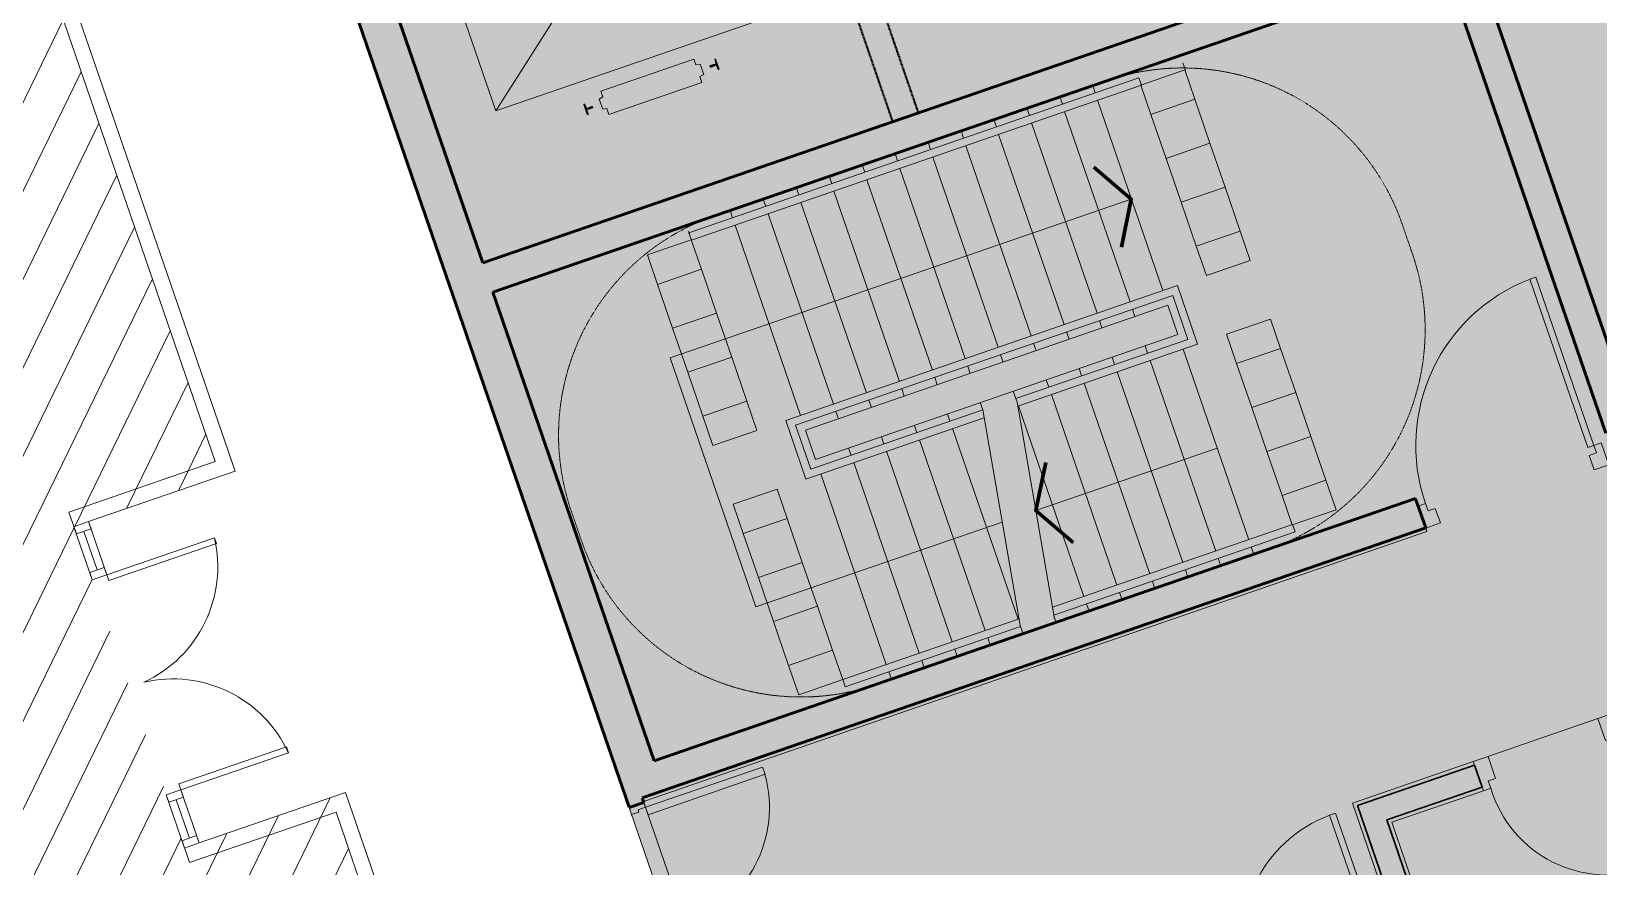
# Model space of a CAD drawing. Extents: x 760773 to 1075934, y 719259 to 1013331.
# Drawn here: x 797774 to 807893, y 778728 to 784119 of the extents above; entities that cross this region are included whole.
import ezdxf

# ---------------------------------------------------------------- set-up
doc = ezdxf.new("R2010")
doc.units = 0
doc.header["$MEASUREMENT"] = 0
doc.linetypes.add('DGN2', pattern=[0.82956, 0.41478, -0.41478])
for name, color, linetype, lineweight in [('27', 7, 'Continuous', 0), ('A-Door', 4, 'Continuous', 0), ('A-Glaz', 5, 'Continuous', 30), ('A-WALL', 2, 'Continuous', 0), ('spare0', 7, 'Continuous', 0), ('spare5', 7, 'Continuous', 0)]:
    doc.layers.add(name, color=color, linetype=linetype, lineweight=lineweight)
doc.layers.add('e-b-shell', color=253, linetype='Continuous')

# ---------------------------------------------------------------- blocks, each defined once
blk = doc.blocks.new('AnonymousCell8')
at = {"layer": 'e-b-shell', "lineweight": 0, "flags": 128}
for points in [[(0.375, 0.315), (0.31, 0.504), (0.216, 0.471), (0.265, 0.329), (0.311, 0.346), (0.328, 0.298), (0.375, 0.315)], [(-0.523, 0.006), (-0.588, 0.195), (-0.493, 0.227), (-0.445, 0.085), (-0.492, 0.069), (-0.476, 0.022), (-0.523, 0.006)], [(0.596, -0.48), (0.558, -0.493), (0.29, 0.286), (0.328, 0.299), (0.596, -0.48)]]:
    blk.add_lwpolyline(points, dxfattribs=at)
at = {"layer": 'e-b-shell', "lineweight": 0}
blk.add_ellipse((0.349, 0.337), major_axis=(-0.566, -0.701), ratio=0.925813, start_param=5.72202, end_param=7.245634, dxfattribs=at)
blk = doc.blocks.new('AnonymousCell10')
at = {"layer": 'e-b-shell', "lineweight": 0, "flags": 128}
for points in [[(0.182, 0.722), (0.144, 0.709), (0.421, -0.093), (0.459, -0.08), (0.182, 0.722)], [(0.506, -0.064), (0.555, -0.206), (0.46, -0.239), (0.428, -0.144), (0.475, -0.128), (0.459, -0.081), (0.506, -0.064)], [(-0.416, -0.382), (-0.367, -0.524), (-0.273, -0.491), (-0.305, -0.396), (-0.352, -0.413), (-0.368, -0.365), (-0.416, -0.382)]]:
    blk.add_lwpolyline(points, dxfattribs=at)
at = {"layer": 'e-b-shell', "lineweight": 0}
blk.add_ellipse((0.474, -0.086), major_axis=(-0.891, 0), ratio=0.961197, start_param=5.091179, end_param=6.614793, dxfattribs=at)
blk = doc.blocks.new('AnonymousCell13')
at = {"layer": 'e-b-shell', "lineweight": 0, "flags": 128}
for points in [[(-0.524, 0.513), (0.232, 0.773), (0.249, 0.726), (-0.508, 0.465), (-0.524, 0.513)], [(-0.536, 0.546), (-0.63, 0.513), (-0.614, 0.466), (-0.567, 0.482), (-0.571, 0.496), (-0.524, 0.513), (-0.536, 0.546)], [(-0.068, -0.811), (0.499, -0.616), (0.482, -0.568), (-0.085, -0.764), (-0.068, -0.811)], [(-0.057, -0.844), (-0.151, -0.877), (-0.168, -0.829), (-0.12, -0.813), (-0.116, -0.827), (-0.068, -0.811), (-0.057, -0.844)]]:
    blk.add_lwpolyline(points, dxfattribs=at)
at = {"layer": 'e-b-shell', "lineweight": 0}
for centre, radius, start, end in [((-0.524, 0.513), 0.8, 289.0055, 15.427), ((-0.068, -0.811), 0.6, 19.015, 109.0257)]:
    blk.add_arc(centre, radius, start, end, dxfattribs=at)
blk = doc.blocks.new('AnonymousCell24')
at = {"layer": 'e-b-shell', "lineweight": 0, "flags": 128}
for points in [[(0.152, 0.81), (0.114, 0.797), (0.489, -0.29), (0.527, -0.277), (0.152, 0.81)], [(0.574, -0.261), (0.623, -0.403), (0.528, -0.435), (0.496, -0.341), (0.543, -0.324), (0.527, -0.277), (0.574, -0.261)], [(-0.608, -0.668), (-0.559, -0.81), (-0.464, -0.777), (-0.497, -0.683), (-0.544, -0.699), (-0.561, -0.652), (-0.608, -0.668)]]:
    blk.add_lwpolyline(points, dxfattribs=at)
at = {"layer": 'e-b-shell', "lineweight": 0}
blk.add_arc((0.527, -0.277), 1.15, 110.9965, 198.9992, dxfattribs=at)

msp = doc.modelspace()

# ---------------------------------------------------------------- hatches: boundary and pattern name
at = {"layer": '27', "lineweight": 0, "true_color": 0x636466}
h = msp.add_hatch(dxfattribs=at)
h.set_pattern_fill('ANSI31', color=251, scale=2000)
h.set_pattern_definition([(244, (811611.96, 819556.77), (224.6985, -109.5928), [])])
h.paths.add_polyline_path([(808593.72057, 758588.67064), (805848.07153, 766564.93363), (804239.35759, 766013.22891), (803354.46909, 768578.02079), (802410.91258, 768253.11555), (801144.23579, 771931.81204), (802089.76907, 772257.38526), (799709.34075, 779170.65106), (798763.82232, 778845.08296), (798047.57238, 780925.22382), (798993.09081, 781250.79193), (797724.38882, 784935.37005), (787062.84354, 781264.30566), (796325.63848, 754364.26354)])
at = {"layer": 'spare0', "linetype": 'Continuous', "true_color": 0xffd2b6}
h = msp.add_hatch(color=254, dxfattribs=at)
edge = h.paths.add_edge_path()
edge.add_line((802181.86154, 783894.75031), (802181.60109, 783895.50673))
edge.add_line((802181.60109, 783895.50673), (802181.79692, 783895.77636))
edge.add_arc((802182.97837, 783896.18326), 1.24956, 108.995538415, 199.004038413, ccw=False)
edge.add_line((802182.57165, 783897.36478), (802182.59301, 783897.54048))
edge.add_line((802182.59301, 783897.54048), (802193.93928, 783901.44725))
edge.add_line((802193.93928, 783901.44725), (802194.20651, 783901.37094))
edge.add_arc((802195.02038, 783899.00795), 2.49922, 22.452330478, 109.0049527, ccw=False)
edge.add_line((802197.33015, 783899.96244), (802196.98988, 783899.95934))
edge.add_line((802196.98988, 783899.95934), (802207.0976, 783875.51854))
edge.add_line((802207.0976, 783875.51854), (802207.48663, 783875.39025))
edge.add_arc((802209.7964, 783876.34474), 2.49922, 202.452322107, 289.004944329)
edge.add_line((802210.61027, 783873.98176), (802210.90466, 783874.29108))
edge.add_line((802210.90466, 783874.29108), (802213.93032, 783875.33289))
edge.add_line((802213.93032, 783875.33289), (802191.27099, 783941.14108))
edge.add_line((802191.27099, 783941.14108), (802188.24533, 783940.09927))
edge.add_line((802188.24533, 783940.09927), (802187.82987, 783940.14167))
edge.add_arc((802188.64329, 783937.77853), 2.49922, 108.994098933, 195.547910044)
edge.add_line((802186.23553, 783937.10863), (802186.001, 783936.78821))
edge.add_line((802186.001, 783936.78821), (802193.0831, 783911.30558))
edge.add_line((802193.0831, 783911.30558), (802193.36007, 783911.4925))
edge.add_arc((802190.9523, 783910.82263), 2.49922, -71.005344926, 15.547277295, ccw=False)
edge.add_line((802191.76575, 783908.4595), (802191.59521, 783908.25499))
edge.add_line((802191.59521, 783908.25499), (802180.24896, 783904.3482))
edge.add_line((802180.24896, 783904.3482), (802180.13089, 783904.45334))
edge.add_arc((802179.72399, 783905.63479), 1.24956, 198.995529688, 289.004029685, ccw=False)
edge.add_line((802178.54247, 783905.22807), (802178.21523, 783905.34011))
edge.add_line((802178.21523, 783905.34011), (802177.95478, 783906.09657))
edge.add_line((802177.95478, 783906.09657), (802154.50592, 783898.02256))
edge.add_line((802154.50592, 783898.02256), (802158.41268, 783886.67629))
edge.add_line((802158.41268, 783886.67629), (802181.86154, 783894.75031))
h = msp.add_hatch(color=254, dxfattribs=at)
edge = h.paths.add_edge_path()
edge.add_line((801372.37203, 783628.71526), (801372.63248, 783627.9588))
edge.add_line((801372.63248, 783627.9588), (801372.80952, 783627.79505))
edge.add_arc((801371.62807, 783627.38814), 1.24956, -71.004438796, 19.004061204, ccw=False)
edge.add_line((801372.03479, 783626.20663), (801372.39695, 783626.18553))
edge.add_line((801372.39695, 783626.18553), (801360.29429, 783622.01829))
edge.add_line((801360.29429, 783622.01829), (801360.39993, 783622.20047))
edge.add_arc((801359.58606, 783624.56346), 2.49922, 202.452325385, 289.004947607, ccw=False)
edge.add_line((801357.27629, 783623.60897), (801357.24371, 783623.50619))
edge.add_line((801357.24371, 783623.50619), (801347.13596, 783647.94699))
edge.add_line((801347.13596, 783647.94699), (801347.11981, 783648.18115))
edge.add_arc((801344.81004, 783647.22666), 2.49922, 22.452332936, 109.004955158)
edge.add_line((801343.99617, 783649.58965), (801344.08534, 783649.43492))
edge.add_line((801344.08534, 783649.43492), (801340.30328, 783648.13268))
edge.add_line((801340.30328, 783648.13268), (801362.96263, 783582.32446))
edge.add_line((801362.96263, 783582.32446), (801366.74467, 783583.62669))
edge.add_line((801366.74467, 783583.62669), (801366.77657, 783583.42974))
edge.add_arc((801365.96315, 783585.79288), 2.49922, 288.994101534, 375.547912646)
edge.add_line((801368.37091, 783586.46278), (801368.23257, 783586.67736))
edge.add_line((801368.23257, 783586.67736), (801361.1505, 783612.15995))
edge.add_line((801361.1505, 783612.15995), (801361.24637, 783612.0789))
edge.add_arc((801363.65413, 783612.74878), 2.49922, 108.994667899, 195.54729012, ccw=False)
edge.add_line((801362.84069, 783615.11191), (801362.63836, 783615.21058))
edge.add_line((801362.63836, 783615.21058), (801374.741, 783619.3778))
edge.add_line((801374.741, 783619.3778), (801374.47555, 783619.11807))
edge.add_arc((801374.88245, 783617.93661), 1.24956, 18.995554089, 109.004054089, ccw=False)
edge.add_line((801376.06397, 783618.34334), (801376.01836, 783618.12543))
edge.add_line((801376.01836, 783618.12543), (801376.27882, 783617.36899))
edge.add_line((801376.27882, 783617.36899), (801399.72768, 783625.44298))
edge.add_line((801399.72768, 783625.44298), (801395.82088, 783636.78927))
edge.add_line((801395.82088, 783636.78927), (801372.37203, 783628.71526))
at = {"layer": 'spare5', "linetype": 'Continuous', "true_color": 0x7f7f7f}
msp.add_hatch(color=8, dxfattribs=at).paths.add_polyline_path([(804431.60603, 770984.43485), (799507.39531, 785285.38118), (808253.47713, 788296.89865), (813177.68784, 773995.95233)])

# ---------------------------------------------------------------- linework, layer by layer
at = {"layer": 'A-Door', "color": 4, "linetype": 'Continuous', "lineweight": 0, "ltscale": 0.001}
for p, q in [((798197.62054, 780642.97718), (798112.14021, 780891.22041)), ((798644.75346, 779190.87373), (798739.30531, 779223.43054)), ((798793.77086, 778911.63096), (798708.29052, 779159.87419))]:
    msp.add_line(p, q, dxfattribs=at)
at = {"layer": 'A-Door', "color": 4, "linetype": 'Continuous', "lineweight": 0, "ltscale": 0.001, "flags": 128}
for points in [[(798159.4163, 780907.4995), (798143.13769, 780954.77418), (798048.58551, 780922.21598), (798064.86412, 780874.94131)], [(798968.4737, 780813.22383), (798274.1999, 780574.15685), (798261.17524, 780611.9816), (798955.44905, 780851.04857)], [(798244.89663, 780659.25627), (798261.17524, 780611.9816), (798166.62306, 780579.4234), (798150.34445, 780626.69808)], [(799420.55841, 779500.32573), (798726.28461, 779261.25876), (798739.30919, 779223.43399), (799433.58299, 779462.50096)], [(798755.56661, 779176.15329), (798739.288, 779223.42797), (798644.73582, 779190.86977), (798661.01443, 779143.5951)], [(798841.04695, 778927.91006), (798857.32556, 778880.63539), (798762.77338, 778848.07719), (798746.49477, 778895.35187)]]:
    msp.add_lwpolyline(points, close=True, dxfattribs=at)
for points in [[(798048.60591, 780922.22174), (798166.62338, 780579.42478), (798261.17524, 780611.9816), (798143.15778, 780954.77851)], [(798762.78823, 778848.08357), (798644.7528, 779190.87562), (798739.30466, 779223.43243), (798857.34009, 778880.64039)]]:
    msp.add_lwpolyline(points, dxfattribs=at)
at = {"layer": 'A-Door', "color": 4, "linetype": 'Continuous', "lineweight": 0, "ltscale": 0.001}
for centre, start, end in [((798156.40302, 780663.08082), 294.763824428, 13.237592719), ((798688.20989, 779118.6618), 24.763784024, 103.237552318)]:
    msp.add_arc(centre, 820.85713, start, end, dxfattribs=at)
at = {"layer": 'A-Glaz', "linetype": 'Continuous', "lineweight": 0, "ltscale": 0.001, "flags": 128}
msp.add_lwpolyline([(798644.75313, 779190.87467), (798739.30499, 779223.43149)], dxfattribs=at)
at = {"layer": 'A-WALL', "color": 2, "linetype": 'Continuous', "lineweight": 0, "ltscale": 0.001}
for p, q in [((799088.65611, 781280.34228), (796744.56575, 788088.13821)), ((798016.02901, 781016.76922), (798961.54744, 781342.33732)), ((798143.13769, 780954.77418), (799088.65611, 781280.34228)), ((798016.02901, 781016.76922), (798064.86452, 780874.94145)), ((801590.74698, 779235.00286), (801623.3038, 779140.451)), ((801590.88389, 779234.65175), (801590.83502, 779234.63492)), ((801590.83502, 779234.63492), (801623.39189, 779140.08291)), ((801623.44076, 779140.09974), (801590.88389, 779234.65175)), ((798857.32556, 778880.63539), (799802.84399, 779206.20349)), ((802216.87774, 772195.39021), (799802.84399, 779206.20349)), ((798795.33052, 778753.52671), (799740.84894, 779079.09482)), ((802089.76907, 772257.38526), (799740.84895, 779079.09482)), ((798746.49579, 778895.35222), (798795.33052, 778753.52671))]:
    msp.add_line(p, q, dxfattribs=at)
msp.add_lwpolyline([(796682.57071, 787961.02954), (798961.54744, 781342.33732)], dxfattribs=at)
at = {"layer": 'spare0', "color": 1, "linetype": 'DGN2', "lineweight": 40}
for p, q in [((803500.85323, 783593.34911), (802654.3799, 786051.69981)), ((802488.89067, 785994.71806), (803335.36371, 783536.36817))]:
    msp.add_line(p, q, dxfattribs=at)
at = {"layer": 'spare0', "color": 254, "linetype": 'Continuous', "lineweight": 0, "true_color": 0xffd2b6}
msp.add_line((800773.12751, 783605.97727), (802143.25081, 785769.94347), dxfattribs=at)
at = {"layer": 'spare0', "color": 1, "linetype": 'Continuous', "lineweight": 53}
for p, q in [((800687.899, 782624.78158), (808961.23651, 785473.48989)), ((801633.41608, 779110.97091), (799539.95214, 785190.82932)), ((800687.899, 782624.78158), (799841.42812, 785083.11272)), ((808129.83207, 781591.23664), (807088.01555, 784616.92366)), ((800753.02449, 782435.65576), (806898.91221, 784551.80894)), ((807940.72814, 781526.12364), (806898.91221, 784551.80894)), ((801794.80383, 779409.95693), (800752.98761, 782435.64306)), ((801794.80383, 779409.95693), (806711.4044, 781102.97798)), ((806776.66289, 780913.79505), (806711.55322, 781102.88928)), ((801718.10974, 779172.02608), (806776.51946, 780913.87463)), ((801633.91975, 779109.50813), (801728.4295, 779142.08942)), ((801728.4295, 779142.08942), (801718.61342, 779170.5633))]:
    msp.add_line(p, q, dxfattribs=at)
at = {"layer": 'spare0', "color": 40, "linetype": 'Continuous', "lineweight": 0, "true_color": 0xffd224}
for p, q in [((805224.85618, 783869.65234), (805208.5778, 783916.92767)), ((802032.66968, 782781.98429), (802016.3913, 782829.25961))]:
    msp.add_line(p, q, dxfattribs=at)
at = {"layer": 'spare0', "color": 40, "linetype": 'Continuous', "lineweight": 13, "true_color": 0xffd224}
for p, q in [((802019.90215, 782819.04786), (804924.91817, 783819.31514)), ((804924.91817, 783819.31514), (804941.19642, 783772.03916)), ((802036.18056, 782771.77192), (804941.19642, 783772.03916)), ((802036.18056, 782771.77192), (802019.90215, 782819.04786)), ((802644.8167, 781607.52565), (805174.08235, 782478.4124)), ((805304.30554, 782100.21281), (805174.0795, 782478.42067)), ((802708.37125, 781576.52802), (805143.08462, 782414.85817)), ((805240.7514, 782131.21023), (805143.08189, 782414.86613)), ((805240.75414, 782131.20227), (804129.76857, 781748.66332)), ((805304.30838, 782100.20454), (804142.24786, 781700.07927)), ((803917.02665, 781675.41118), (802806.04262, 781292.87277)), ((802775.0452, 781229.31864), (802644.8167, 781607.52565)), ((802806.04262, 781292.87277), (802708.37124, 781576.52802)), ((803925.70698, 781625.51906), (802775.0452, 781229.31864)), ((805917.72235, 780935.9583), (804368.02732, 780402.36117)), ((805934.0006, 780888.68231), (804374.9859, 780351.8762)), ((805917.72235, 780935.9583), (805934.0006, 780888.68231)), ((804151.53151, 780327.54189), (803012.80451, 779935.45022)), ((804161.2358, 780278.00233), (803029.08291, 779888.17429)), ((803029.08291, 779888.17429), (803012.80451, 779935.45022))]:
    msp.add_line(p, q, dxfattribs=at)
at = {"layer": 'spare0', "color": 7, "linetype": 'Continuous', "lineweight": 0}
for p, q in [((804430.82357, 783649.12988), (804414.54532, 783696.40586)), ((804643.56549, 783722.38202), (804627.28723, 783769.658)), ((804657.53581, 783674.36795), (805080.43472, 782446.16728)), ((804218.08165, 783575.87774), (804201.8034, 783623.15372)), ((804867.6928, 782372.91514), (804444.7939, 783601.11576)), ((803792.59781, 783429.37346), (803776.31956, 783476.64944)), ((804005.33973, 783502.62561), (803989.06148, 783549.90158)), ((804654.95088, 782299.663), (804232.052, 783527.86358)), ((803579.85589, 783356.12132), (803563.57764, 783403.39731)), ((804229.46705, 782153.15872), (803806.5682, 783381.35921)), ((804442.20896, 782226.41086), (804019.31009, 783454.6114)), ((803367.11398, 783282.86918), (803350.83572, 783330.14517)), ((804016.72512, 782079.90658), (803593.82629, 783308.10703)), ((802941.63014, 783136.3649), (802925.35188, 783183.64088)), ((803154.37206, 783209.61705), (803138.0938, 783256.89303)), ((803803.98321, 782006.65444), (803381.08438, 783234.85485)), ((802728.88821, 783063.11277), (802712.60997, 783110.38875)), ((803378.49937, 781860.15016), (802955.60057, 783088.35048)), ((803591.24128, 781933.4023), (803168.34248, 783161.60266)), ((804875.82062, 783036.66286), (801897.72062, 782011.26286)), ((802516.1463, 782989.86063), (802499.86805, 783037.13661)), ((803165.75744, 781786.89802), (802742.85867, 783015.09829)), ((802301.09661, 782915.86992), (802284.83714, 782963.09133)), ((802740.27361, 781640.39375), (802317.37486, 782868.59392)), ((802953.01553, 781713.64589), (802530.11677, 782941.84611)), ((802771.92579, 781545.53039), (805112.0869, 782351.30393)), ((804883.06672, 782325.32777), (804899.34498, 782278.05178)), ((805177.19991, 782162.2), (805112.0869, 782351.30393)), ((802837.0388, 781356.42647), (805177.19991, 782162.2)), ((804457.58289, 782178.82349), (804473.86114, 782131.54751)), ((804670.32481, 782252.07563), (804686.60306, 782204.79965)), ((804244.84097, 782105.57135), (804261.11922, 782058.29538)), ((804980.73624, 782041.67188), (804964.45799, 782088.94787)), ((805210.66075, 782067.95942), (805634.06587, 780838.28858)), ((802451.13012, 780403.88832), (801897.65706, 782011.2908)), ((803819.35713, 781959.06708), (803835.63539, 781911.79109)), ((804032.09905, 782032.31921), (804048.3773, 781985.04323)), ((804767.99432, 781968.41974), (804751.71607, 782015.69572)), ((804997.91883, 781994.70728), (805421.32395, 780765.03644)), ((803606.61521, 781885.81493), (803622.89346, 781838.53895)), ((804342.51049, 781821.91546), (804326.23223, 781869.19145)), ((804555.25241, 781895.1676), (804538.97415, 781942.44358)), ((804785.17691, 781921.45514), (805208.58203, 780691.7843)), ((803393.87329, 781812.5628), (803410.15155, 781765.28681)), ((804137.9077, 781725.02531), (804113.49031, 781795.93931)), ((804359.69307, 781774.95086), (804783.0982, 780545.28002)), ((804572.43499, 781848.203), (804995.84012, 780618.53216)), ((802968.38945, 781666.05851), (802984.66771, 781618.78253)), ((803181.13137, 781739.31066), (803197.40962, 781692.03468)), ((803917.02665, 781675.41119), (803900.7484, 781722.68717)), ((803917.02665, 781675.41119), (804159.04197, 780284.37384)), ((804137.9077, 781725.02531), (804380.95687, 780328.0457)), ((804146.95115, 781701.69873), (804570.35627, 780472.02788)), ((803491.54281, 781528.9069), (803475.26456, 781576.18288)), ((803704.28473, 781602.15905), (803688.00648, 781649.43502)), ((803721.46731, 781555.19445), (804144.95697, 780325.27811)), ((802837.0388, 781356.42647), (802771.92579, 781545.53039)), ((803278.80089, 781455.65477), (803262.52264, 781502.93075)), ((803508.72539, 781481.94231), (803932.21509, 780252.02586)), ((803066.05897, 781382.40263), (803049.78072, 781429.6786)), ((803295.98347, 781408.69017), (803719.47321, 780178.77361)), ((804259.22062, 781026.36286), (805429.42062, 781429.16286)), ((802870.49963, 781262.18589), (803293.98945, 780032.2691)), ((803083.24156, 781335.43803), (803506.73133, 780105.52136)), ((804042.89134, 780951.97566), (802451.13012, 780403.88832)), ((805650.34474, 780791.0128), (805666.78657, 780743.26176)), ((805224.8609, 780644.50852), (805241.30587, 780596.74838)), ((805437.60282, 780717.76066), (805454.04622, 780670.00507)), ((805012.11898, 780571.25638), (805028.56551, 780523.49169)), ((804799.37707, 780498.00425), (804815.82517, 780450.235)), ((804377.58193, 780340.78709), (804390.34446, 780303.72161)), ((804586.63515, 780424.75211), (804603.08481, 780376.9783)), ((804159.04197, 780284.37384), (804177.60411, 780230.46492)), ((803948.49396, 780204.75009), (803964.86376, 780157.20823)), ((803523.0102, 780058.24558), (803539.38306, 780010.69485)), ((803735.75208, 780131.49783), (803752.12341, 780083.95154)), ((803310.26771, 779984.99312), (803326.64078, 779937.44176))]:
    msp.add_line(p, q, dxfattribs=at)
at = {"layer": 'spare0', "color": 7, "linetype": 'DGN2', "lineweight": 0}
for p, q in [((806691.32535, 782682.35005), (806626.2314, 782871.3966)), ((801324.58362, 780834.43268), (801259.48968, 781023.47923))]:
    msp.add_line(p, q, dxfattribs=at)
at = {"layer": 'spare0', "color": 1, "linetype": 'Continuous', "lineweight": 30}
for p, q in [((806711.4044, 781102.97798), (806776.51946, 780913.87463)), ((806335.76386, 779122.70216), (807092.01265, 779383.04891)), ((807092.01265, 779383.04891), (807140.8928, 779241.26714)), ((806526.35536, 779029.66678), (807140.8928, 779241.26714)), ((806335.76386, 779122.70216), (806620.62644, 778295.39479)), ((807201.91658, 777068.26577), (806526.35536, 779029.66678))]:
    msp.add_line(p, q, dxfattribs=at)
at = {"layer": 'spare0', "color": 40, "linetype": 'Continuous', "lineweight": 0, "true_color": 0xffa824}
for p, q in [((801726.25761, 779148.39126), (806784.65867, 780890.23666)), ((806776.57235, 780913.72103), (806784.65867, 780890.23666)), ((806303.9861, 779138.20281), (807083.85984, 779406.6822)), ((806303.9861, 779138.20281), (806588.84932, 778310.8936)), ((806558.12018, 779014.16369), (807149.04562, 779217.63385)), ((807217.3989, 777100.03704), (806558.12018, 779014.16369))]:
    msp.add_line(p, q, dxfattribs=at)
at = {"layer": 'spare0', "color": 1, "linetype": 'Continuous', "lineweight": 0}
msp.add_line((807178.63132, 779439.26533), (807887.59668, 779683.27552), dxfattribs=at)
at = {"layer": 'spare0', "color": 4, "linetype": 'Continuous', "lineweight": 0}
msp.add_line((801731.10044, 779134.34348), (802206.55624, 777753.56428), dxfattribs=at)
at = {"layer": 'spare0', "color": 254, "linetype": 'Continuous', "lineweight": 0, "true_color": 0xffd2b6, "flags": 128}
for points in [[(800773.12751, 783605.97727), (800252.21549, 785118.80186), (802143.25081, 785769.94347), (802664.16283, 784257.11889), (800773.12751, 783605.97727)], [(802102.9506, 783789.73859), (801503.11295, 783583.2002), (801490.09034, 783621.02102), (801462.80948, 783616.70412), (801440.15016, 783682.51231), (801464.30558, 783695.90616), (801451.283, 783733.72697), (802051.12065, 783940.26536), (802064.14327, 783902.44455), (802092.18054, 783907.0219), (802114.83987, 783841.2137), (802089.928, 783827.55935), (802102.9506, 783789.73859)]]:
    msp.add_lwpolyline(points, dxfattribs=at)
for points in [[(802181.86154, 783894.75031), (802181.60109, 783895.50673), (802181.79692, 783895.77636, -0.4142570146), (802182.57165, 783897.36478), (802182.59301, 783897.54048), (802193.93928, 783901.44725), (802194.20651, 783901.37094, -0.3966985442), (802197.33015, 783899.96244), (802196.98988, 783899.95934), (802207.0976, 783875.51854), (802207.48663, 783875.39025, 0.3966985442), (802210.61027, 783873.98176), (802210.90466, 783874.29108), (802213.93032, 783875.33289), (802191.27099, 783941.14108), (802188.24533, 783940.09927), (802187.82987, 783940.14167, 0.3967045481), (802186.23553, 783937.10863), (802186.001, 783936.78821), (802193.0831, 783911.30558), (802193.36007, 783911.4925, -0.3966985442), (802191.76575, 783908.4595), (802191.59521, 783908.25499), (802180.24896, 783904.3482), (802180.13089, 783904.45334, -0.4142570146), (802178.54247, 783905.22807), (802178.21523, 783905.34011), (802177.95478, 783906.09657), (802154.50592, 783898.02256), (802158.41268, 783886.67629), (802181.86154, 783894.75031)], [(802181.86154, 783894.75031), (802181.60109, 783895.50673), (802181.79692, 783895.77636, -0.4142570146), (802182.57165, 783897.36478), (802182.59301, 783897.54048), (802193.93928, 783901.44725), (802194.20651, 783901.37094, -0.3966985442), (802197.33015, 783899.96244), (802196.98988, 783899.95934), (802207.0976, 783875.51854), (802207.48663, 783875.39025, 0.3966985442), (802210.61027, 783873.98176), (802210.90466, 783874.29108), (802213.93032, 783875.33289), (802191.27099, 783941.14108), (802188.24533, 783940.09927), (802188.24533, 783940.09927), (802187.82987, 783940.14167, 0.3967045481), (802186.23553, 783937.10863), (802186.001, 783936.78821), (802193.0831, 783911.30558), (802193.36007, 783911.4925, -0.3966985442), (802191.76575, 783908.4595), (802191.59521, 783908.25499), (802180.24896, 783904.3482), (802180.13089, 783904.45334, -0.4142570146), (802178.54247, 783905.22807), (802178.21523, 783905.34011), (802177.95478, 783906.09657), (802154.50592, 783898.02256), (802158.41268, 783886.67629), (802181.86154, 783894.75031)], [(801372.37203, 783628.71526), (801372.63248, 783627.9588), (801372.80952, 783627.79505, -0.4142570146), (801372.03479, 783626.20663), (801372.39695, 783626.18553), (801360.29429, 783622.01829), (801360.39993, 783622.20047, -0.3966985442), (801357.27629, 783623.60897), (801357.24371, 783623.50619), (801347.13596, 783647.94699), (801347.11981, 783648.18115, 0.3966985442), (801343.99617, 783649.58965), (801344.08534, 783649.43492), (801340.30328, 783648.13268), (801362.96263, 783582.32446), (801366.74467, 783583.62669), (801366.77657, 783583.42974, 0.3967045481), (801368.37091, 783586.46278), (801368.23257, 783586.67736), (801361.1505, 783612.15995), (801361.24637, 783612.0789, -0.3966985442), (801362.84069, 783615.11191), (801362.63836, 783615.21058), (801374.741, 783619.3778), (801374.47555, 783619.11807, -0.4142570146), (801376.06397, 783618.34334), (801376.01836, 783618.12543), (801376.27882, 783617.36899), (801399.72768, 783625.44298), (801395.82088, 783636.78927), (801372.37203, 783628.71526)], [(801372.37203, 783628.71526), (801372.63248, 783627.9588), (801372.80952, 783627.79505, -0.4142570146), (801372.03479, 783626.20663), (801372.39695, 783626.18553), (801360.29429, 783622.01829), (801360.39993, 783622.20047, -0.3966985442), (801357.27629, 783623.60897), (801357.24371, 783623.50619), (801347.13596, 783647.94699), (801347.11981, 783648.18115, 0.3966985442), (801343.99617, 783649.58965), (801344.08534, 783649.43492), (801340.30328, 783648.13268), (801362.96263, 783582.32446), (801366.74467, 783583.62669), (801366.74467, 783583.62669), (801366.77657, 783583.42974, 0.3967045481), (801368.37091, 783586.46278), (801368.23257, 783586.67736), (801361.1505, 783612.15995), (801361.24637, 783612.0789, -0.3966985442), (801362.84069, 783615.11191), (801362.63836, 783615.21058), (801374.741, 783619.3778), (801374.47555, 783619.11807, -0.4142570146), (801376.06397, 783618.34334), (801376.01836, 783618.12543), (801376.27882, 783617.36899), (801399.72768, 783625.44298), (801395.82088, 783636.78927), (801372.37203, 783628.71526)]]:
    msp.add_lwpolyline(points, format="xyb", dxfattribs=at)
at = {"layer": 'spare0', "color": 131, "linetype": 'Continuous', "lineweight": 0, "true_color": 0x94ffff, "flags": 128}
for points in [[(805285.8687, 783680.71743), (805002.21294, 783583.04752), (804936.86942, 783772.82008), (805220.52517, 783870.48999), (805285.8687, 783680.71743)], [(805383.53915, 783397.06186), (805099.88339, 783299.39195), (805002.21348, 783583.0477), (805285.86924, 783680.71762), (805383.53915, 783397.06186)], [(805481.20959, 783113.40629), (805197.55384, 783015.73638), (805099.88393, 783299.39213), (805383.53968, 783397.06205), (805481.20959, 783113.40629)], [(805578.88004, 782829.75072), (805295.22429, 782732.0808), (805197.55437, 783015.73656), (805481.21013, 783113.40648), (805578.88004, 782829.75072)], [(801816.51782, 782486.12412), (802100.17321, 782583.79511), (802034.82896, 782773.56741), (801751.17357, 782675.89643), (801816.51782, 782486.12412)], [(805644.1242, 782640.26849), (805360.46844, 782542.59858), (805295.22482, 782732.08099), (805578.88057, 782829.75091), (805644.1242, 782640.26849)], [(801914.18826, 782202.46855), (802197.84365, 782300.13953), (802100.17267, 782583.79491), (801816.51728, 782486.12394), (801914.18826, 782202.46855)], [(802011.85871, 781918.81298), (802295.5141, 782016.48396), (802197.84311, 782300.13934), (801914.18773, 782202.46837), (802011.85871, 781918.81298)], [(805774.35073, 782262.0632), (805490.69534, 782164.39222), (805555.93968, 781974.91006), (805839.59507, 782072.58104), (805774.35073, 782262.0632)], [(805839.59453, 782072.58086), (805555.93914, 781974.90988), (805653.61012, 781691.25449), (805937.26551, 781788.92547), (805839.59453, 782072.58086)], [(802109.52916, 781635.15741), (802393.18454, 781732.82838), (802295.51356, 782016.48377), (802011.85817, 781918.8128), (802109.52916, 781635.15741)], [(805937.26497, 781788.92529), (805653.60959, 781691.2543), (805751.28057, 781407.59892), (806034.93596, 781505.26989), (805937.26497, 781788.92529)], [(802174.77296, 781445.67506), (802458.42835, 781543.34604), (802393.18401, 781732.8282), (802109.52862, 781635.15723), (802174.77296, 781445.67506)], [(806034.93542, 781505.26972), (805751.28003, 781407.59873), (805848.95102, 781123.94335), (806132.6064, 781221.61432), (806034.93542, 781505.26972)], [(802304.99948, 781067.46977), (802588.65524, 781165.13968), (802653.89887, 780975.65727), (802370.24311, 780877.98736), (802304.99948, 781067.46977)], [(806132.60587, 781221.61415), (805848.95048, 781123.94316), (805914.29473, 780934.17085), (806197.95012, 781031.84183), (806132.60587, 781221.61415)], [(802370.24365, 780877.98755), (802653.8994, 780975.65746), (802751.56931, 780692.0017), (802467.91356, 780594.33179), (802370.24365, 780877.98755)], [(802467.91409, 780594.33198), (802751.56985, 780692.00189), (802849.23975, 780408.34613), (802565.584, 780310.67622), (802467.91409, 780594.33198)], [(802565.58454, 780310.67641), (802849.24029, 780408.34632), (802946.9102, 780124.69056), (802663.25445, 780027.02065), (802565.58454, 780310.67641)], [(802663.25498, 780027.02084), (802946.91074, 780124.69074), (803012.25427, 779934.91819), (802728.59851, 779837.24827), (802663.25498, 780027.02084)]]:
    msp.add_lwpolyline(points, dxfattribs=at)
at = {"layer": 'spare0', "color": 7, "linetype": 'Continuous', "lineweight": 70, "flags": 128}
for points in [[(804811.62062, 782725.86286), (804875.82062, 783036.66286), (804633.92062, 783242.06286)], [(804323.42062, 781337.26286), (804259.22062, 781026.36286), (804501.12062, 780820.96286)]]:
    msp.add_lwpolyline(points, dxfattribs=at)
at = {"layer": 'spare0', "color": 7, "linetype": 'DGN2', "lineweight": 0}
for centre, start, end in [((805207.95354, 782383.04436), 18.999998435, 112.858955611), ((802677.76754, 781511.83146), 105.141042834, 198.999998435), ((805273.04749, 782193.99782), 285.141042834, 18.999998435), ((802742.86149, 781322.78491), 198.999998435, 292.858955611)]:
    msp.add_arc(centre, 1500, start, end, dxfattribs=at)
at = {"layer": 'spare5', "color": 8, "linetype": 'Continuous', "lineweight": 13, "true_color": 0x7f7f7f, "flags": 128}
msp.add_lwpolyline([(804431.60603, 770984.43485), (799507.39531, 785285.38118), (808253.47713, 788296.89865), (813177.68784, 773995.95233), (804431.60603, 770984.43485)], dxfattribs=at)

# ---------------------------------------------------------------- block references
at = {"color": 7, "linetype": 'Continuous', "lineweight": 0, "xscale": 999.9999999999975, "yscale": 999.9999999999975, "zscale": 999.9999999999975}
for name, p in [('AnonymousCell24', (807335.62062, 781723.46286)), ('AnonymousCell8', (807672.22062, 779211.96286)), ('AnonymousCell10', (806012.32062, 778350.76286))]:
    msp.add_blockref(name, p, dxfattribs=at)
at = {"color": 41, "linetype": 'Continuous', "lineweight": 0, "true_color": 0xffd291, "xscale": 999.9999999999975, "yscale": 999.9999999999975, "zscale": 999.9999999999975}
msp.add_blockref('AnonymousCell13', (802263.42062, 778597.76286), dxfattribs=at)

doc.saveas('drawing.dxf')
